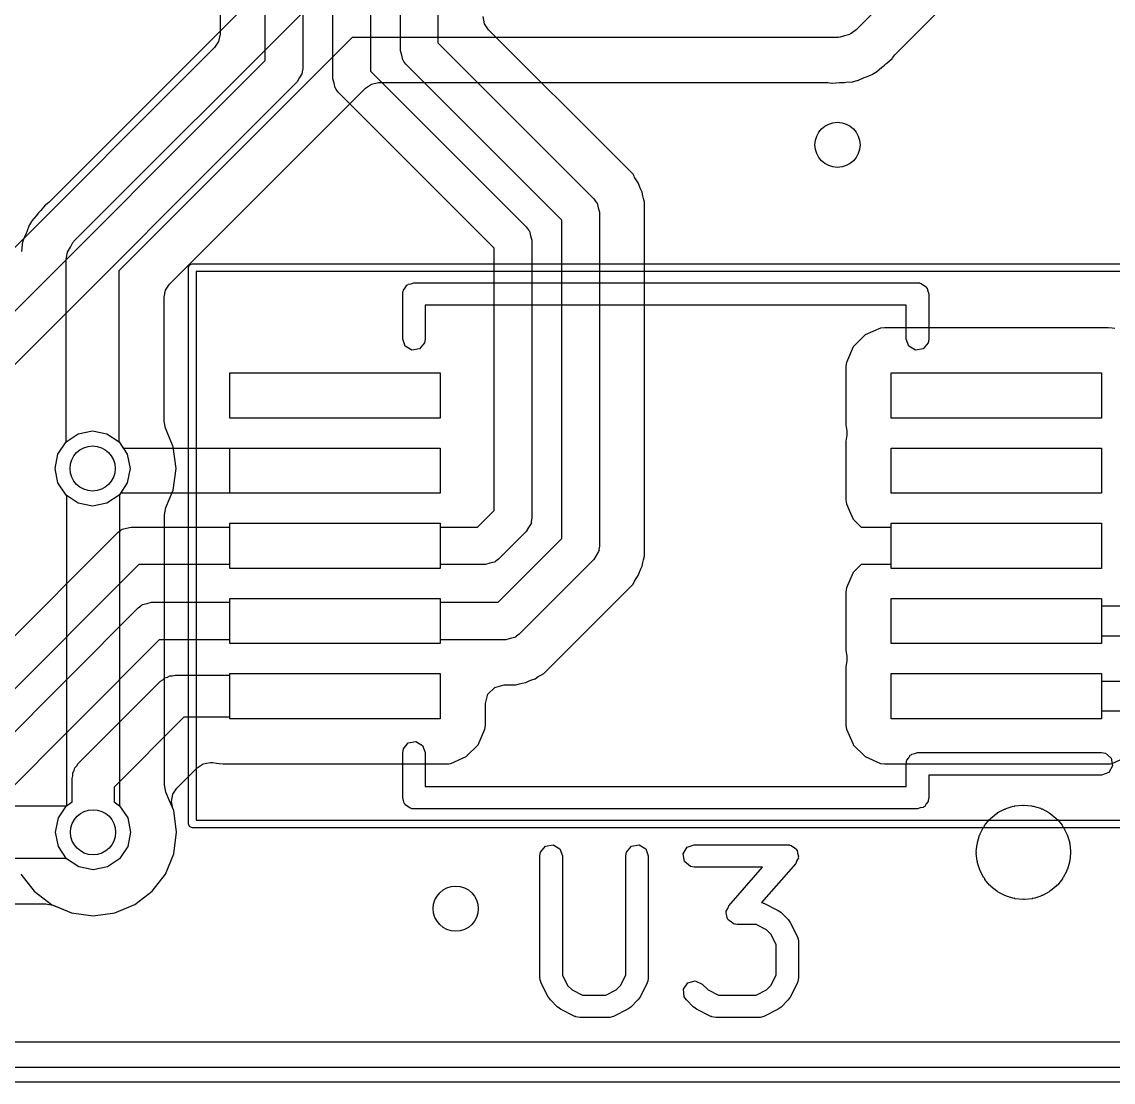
# Model space of a CAD drawing. Extents: x 2.76 to 4.68, y -4.29 to -3.
# Drawn here: x 4.0263 to 4.3122, y -4.2854 to -4.0078 of the extents above; entities that cross this region are included whole.
import ezdxf

# ---------------------------------------------------------------- set-up
doc = ezdxf.new("R2010")
doc.units = 0
doc.header["$MEASUREMENT"] = 0
doc.layers.add('BLACK', color=7, linetype='CONTINUOUS')

msp = doc.modelspace()

# ---------------------------------------------------------------- linework, layer by layer
at = {"layer": 'BLACK', "linetype": 'CONTINUOUS'}
for p, q in [((4.12551, -4.01538), (4.12551, -3.38742)), ((4.13535, -3.38538), (4.13535, -4.01334)), ((4.11764, -3.44772), (4.11764, -4.02068)), ((4.1078, -4.02272), (4.1078, -3.44976)), ((4.09992, -3.67), (4.09992, -4.02)), ((4.09008, -4.01796), (4.09008, -3.67204)), ((4.07825, -3.85463), (4.07825, -4.01104)), ((4.27487, -3.97987), (4.24487, -4.00987)), ((4.25503, -4.01644), (4.28144, -3.99003)), ((4.09497, -3.99356), (4.03343, -4.05509)), ((4.04, -4.06525), (4.10513, -4.00013)), ((4.14756, -4.00829), (4.14719, -4.00642)), ((4.14861, -4.00987), (4.14756, -4.00829)), ((4.18269, -4.04394), (4.14861, -4.00987)), ((4.24336, -4.01096), (4.2432, -4.0111)), ((4.24356, -4.0109), (4.24336, -4.01096)), ((4.24487, -4.00987), (4.24356, -4.0109)), ((4.11285, -4.01189), (4.05176, -4.07298)), ((4.07788, -4.01291), (4.07682, -4.01449)), ((4.07825, -4.01104), (4.07788, -4.01291)), ((4.24, -4.01189), (4.11285, -4.01189)), ((4.13535, -4.01334), (4.1762, -4.05418)), ((4.24021, -4.01184), (4.24, -4.01189)), ((4.24042, -4.01188), (4.24021, -4.01184)), ((4.2418, -4.01145), (4.24042, -4.01188)), ((4.2432, -4.0111), (4.2418, -4.01145)), ((4.07682, -4.01449), (3.98094, -4.11037)), ((4.12585, -4.01655), (4.12551, -4.01538)), ((4.12611, -4.01774), (4.12585, -4.01655)), ((4.25438, -4.01726), (4.25503, -4.01644)), ((3.96346, -4.14458), (4.09008, -4.01796)), ((4.12626, -4.01794), (4.12611, -4.01774)), ((4.12629, -4.01804), (4.12626, -4.01794)), ((4.12643, -4.01815), (4.12629, -4.01804)), ((4.12695, -4.01886), (4.12643, -4.01815)), ((4.1678, -4.0597), (4.12695, -4.01886)), ((4.25162, -4.0197), (4.25189, -4.01948)), ((4.25189, -4.01948), (4.25229, -4.01918)), ((4.25229, -4.01918), (4.25264, -4.01883)), ((4.25229, -4.01918), (4.25229, -4.01918)), ((4.25264, -4.01883), (4.2529, -4.0186)), ((4.2529, -4.0186), (4.25429, -4.01739)), ((4.25429, -4.01739), (4.25438, -4.01726)), ((4.25429, -4.01739), (4.25429, -4.01739)), ((4.25429, -4.01739), (4.25429, -4.01739)), ((4.09972, -4.02139), (4.09906, -4.02241)), ((4.09976, -4.02114), (4.09972, -4.02139)), ((4.09981, -4.02105), (4.09976, -4.02114)), ((4.09992, -4.02), (4.0998, -4.02087)), ((4.0998, -4.02087), (4.09981, -4.02105)), ((4.11764, -4.02068), (4.15848, -4.06152)), ((4.24533, -4.02315), (4.24701, -4.02238)), ((4.24701, -4.02238), (4.24733, -4.02225)), ((4.24733, -4.02225), (4.24906, -4.0216)), ((4.24906, -4.0216), (4.24919, -4.02151)), ((4.24919, -4.02151), (4.25008, -4.02097)), ((4.25008, -4.02097), (4.25023, -4.02091)), ((4.25023, -4.02091), (4.25162, -4.0197)), ((4.09848, -4.02348), (3.96848, -4.15348)), ((4.06502, -4.07645), (4.11632, -4.02515)), ((4.09906, -4.02241), (4.09848, -4.02348)), ((4.10814, -4.02388), (4.1078, -4.02272)), ((4.1084, -4.02508), (4.10814, -4.02388)), ((4.10855, -4.02527), (4.1084, -4.02508)), ((4.11632, -4.02515), (4.11791, -4.02409)), ((4.11791, -4.02409), (4.11978, -4.02372)), ((4.11978, -4.02372), (4.23746, -4.02372)), ((4.23746, -4.02372), (4.2385, -4.02383)), ((4.2385, -4.02383), (4.23865, -4.02386)), ((4.23865, -4.02386), (4.2405, -4.02373)), ((4.2405, -4.02373), (4.24084, -4.02372)), ((4.24084, -4.02372), (4.24134, -4.02372)), ((4.24134, -4.02372), (4.24183, -4.02365)), ((4.24183, -4.02365), (4.24218, -4.02361)), ((4.24218, -4.02361), (4.24402, -4.02348)), ((4.24402, -4.02348), (4.24411, -4.02345)), ((4.24411, -4.02345), (4.24416, -4.02343)), ((4.24416, -4.02343), (4.24518, -4.02317)), ((4.24518, -4.02317), (4.24533, -4.02315)), ((4.10858, -4.02538), (4.10855, -4.02527)), ((4.10871, -4.02549), (4.10858, -4.02538)), ((4.10924, -4.0262), (4.10871, -4.02549)), ((4.15008, -4.06704), (4.10924, -4.0262)), ((4.18644, -4.04769), (4.18269, -4.04394)), ((4.1867, -4.04821), (4.18644, -4.04769)), ((4.18687, -4.04854), (4.1867, -4.04821)), ((4.18727, -4.04919), (4.18687, -4.04854)), ((4.18783, -4.04996), (4.18727, -4.04919)), ((4.18812, -4.05087), (4.18783, -4.04996)), ((4.18783, -4.04996), (4.18783, -4.04996)), ((4.18842, -4.05157), (4.18812, -4.05087)), ((4.18885, -4.05242), (4.18842, -4.05157)), ((4.189, -4.05336), (4.18885, -4.05242)), ((4.18917, -4.0541), (4.189, -4.05336)), ((4.03249, -4.05583), (4.03128, -4.05723)), ((4.03262, -4.05575), (4.03249, -4.05583)), ((4.03343, -4.05509), (4.03262, -4.05575)), ((4.1762, -4.05418), (4.17672, -4.05489)), ((4.17672, -4.05489), (4.17686, -4.055)), ((4.17686, -4.055), (4.17689, -4.0551)), ((4.17689, -4.0551), (4.17704, -4.0553)), ((4.17704, -4.0553), (4.17729, -4.05649)), ((4.17729, -4.05649), (4.17764, -4.05766)), ((4.18947, -4.05501), (4.18917, -4.0541)), ((4.18947, -4.05634), (4.18947, -4.05501)), ((4.18947, -4.14244), (4.18947, -4.05634)), ((4.03017, -4.0585), (4.02896, -4.0599)), ((4.03039, -4.05823), (4.03017, -4.0585)), ((4.03069, -4.05783), (4.03039, -4.05823)), ((4.03104, -4.05748), (4.03069, -4.05783)), ((4.03128, -4.05723), (4.03104, -4.05748)), ((4.17764, -4.05766), (4.17764, -4.14509)), ((4.02827, -4.06106), (4.02763, -4.06279)), ((4.02837, -4.06094), (4.02827, -4.06106)), ((4.0289, -4.06004), (4.02837, -4.06094)), ((4.02896, -4.0599), (4.0289, -4.06004)), ((4.15848, -4.06152), (4.15901, -4.06222)), ((4.15901, -4.06222), (4.15914, -4.06234)), ((4.15914, -4.06234), (4.15917, -4.06244)), ((4.1678, -4.14306), (4.1678, -4.0597)), ((4.02671, -4.06495), (4.02645, -4.06596)), ((4.02673, -4.0648), (4.02671, -4.06495)), ((4.0275, -4.06312), (4.02673, -4.0648)), ((4.02763, -4.06279), (4.0275, -4.06312)), ((4.03989, -4.06544), (4.04, -4.06525)), ((4.15917, -4.06244), (4.15932, -4.06264)), ((4.15932, -4.06264), (4.15958, -4.06383)), ((4.15958, -4.06383), (4.15992, -4.065)), ((4.15992, -4.065), (4.15992, -4.13776)), ((4.02639, -4.06611), (4.02626, -4.06795)), ((4.02645, -4.06596), (4.02639, -4.06611)), ((4.03828, -4.06829), (4.0383, -4.06808)), ((4.0383, -4.06808), (4.03905, -4.06684)), ((4.03905, -4.06684), (4.03972, -4.06556)), ((4.03972, -4.06556), (4.03989, -4.06544)), ((4.15008, -4.13572), (4.15008, -4.06704)), ((4.03798, -4.07013), (4.03818, -4.06848)), ((4.03798, -4.11774), (4.03798, -4.07013)), ((4.03818, -4.06848), (4.03828, -4.06829)), ((4.05176, -4.07298), (4.05176, -4.11774)), ((4.07, -4.07217), (4.07029, -4.07147)), ((4.07, -4.21783), (4.07, -4.07217)), ((4.07029, -4.07147), (4.07098, -4.07118)), ((4.07098, -4.07118), (4.31902, -4.07118)), ((4.07197, -4.07315), (4.07197, -4.21685)), ((4.31803, -4.07315), (4.07197, -4.07315)), ((4.06397, -4.07803), (4.06502, -4.07645)), ((4.12716, -4.07679), (4.12741, -4.0767)), ((4.12741, -4.0767), (4.12758, -4.0765)), ((4.12758, -4.0765), (4.12833, -4.07636)), ((4.12833, -4.07636), (4.12906, -4.0761)), ((4.12906, -4.0761), (4.26094, -4.0761)), ((4.26094, -4.0761), (4.26133, -4.07617)), ((4.26133, -4.07617), (4.26146, -4.07615)), ((4.26146, -4.07615), (4.26157, -4.07621)), ((4.26157, -4.07621), (4.26195, -4.07628)), ((4.26195, -4.07628), (4.26254, -4.07677)), ((4.06359, -4.0799), (4.06397, -4.07803)), ((4.1261, -4.07906), (4.12617, -4.07867)), ((4.1261, -4.09087), (4.1261, -4.07906)), ((4.12615, -4.07854), (4.12621, -4.07843)), ((4.12617, -4.07867), (4.12615, -4.07854)), ((4.12621, -4.07843), (4.12628, -4.07805)), ((4.12628, -4.07805), (4.12677, -4.07746)), ((4.12677, -4.07746), (4.12716, -4.07679)), ((4.26254, -4.07677), (4.26321, -4.07716)), ((4.26321, -4.07716), (4.2633, -4.07741)), ((4.2633, -4.07741), (4.2635, -4.07758)), ((4.2635, -4.07758), (4.26364, -4.07833)), ((4.26364, -4.07833), (4.2639, -4.07906)), ((4.2639, -4.07906), (4.2639, -4.09087)), ((4.06359, -4.11234), (4.06359, -4.0799)), ((4.25799, -4.08201), (4.13201, -4.08201)), ((4.13201, -4.08201), (4.13201, -4.09087)), ((4.25799, -4.09087), (4.25799, -4.08201)), ((4.2513, -4.08801), (4.24725, -4.0898)), ((4.25229, -4.08789), (4.2513, -4.08801)), ((4.31094, -4.08789), (4.25229, -4.08789)), ((4.31193, -4.08801), (4.31094, -4.08789)), ((4.31094, -4.08789), (4.31094, -4.08789)), ((4.31266, -4.08809), (4.31193, -4.08801)), ((4.12679, -4.09276), (4.1261, -4.09087)), ((4.13201, -4.09087), (4.13183, -4.09188)), ((4.24725, -4.0898), (4.24413, -4.09292)), ((4.25868, -4.09276), (4.25799, -4.09087)), ((4.2639, -4.09087), (4.26372, -4.09188)), ((4.12854, -4.09377), (4.12679, -4.09276)), ((4.13053, -4.09342), (4.12854, -4.09377)), ((4.13183, -4.09188), (4.13053, -4.09342)), ((4.24413, -4.09292), (4.24234, -4.09697)), ((4.26043, -4.09377), (4.25868, -4.09276)), ((4.26242, -4.09342), (4.26043, -4.09377)), ((4.26372, -4.09188), (4.26242, -4.09342)), ((4.24234, -4.09697), (4.24222, -4.09796)), ((4.24222, -4.09796), (4.24222, -4.1133)), ((4.08083, -4.11154), (4.08083, -4.09972)), ((4.08083, -4.09972), (4.13594, -4.09972)), ((4.08083, -4.11154), (4.08083, -4.09972)), ((4.08083, -4.09972), (4.13594, -4.09972)), ((4.08083, -4.11154), (4.08083, -4.09972)), ((4.08083, -4.09972), (4.13594, -4.09972)), ((4.13594, -4.09972), (4.13594, -4.11154)), ((4.13594, -4.09972), (4.13594, -4.11154)), ((4.13594, -4.09972), (4.13594, -4.11154)), ((4.25406, -4.11154), (4.25406, -4.09972)), ((4.25406, -4.09972), (4.30917, -4.09972)), ((4.25406, -4.11154), (4.25406, -4.09972)), ((4.25406, -4.09972), (4.30917, -4.09972)), ((4.25406, -4.11154), (4.25406, -4.09972)), ((4.25406, -4.09972), (4.30917, -4.09972)), ((4.30917, -4.09972), (4.30917, -4.11154)), ((4.30917, -4.09972), (4.30917, -4.11154)), ((4.30917, -4.09972), (4.30917, -4.11154)), ((4.06397, -4.1142), (4.06359, -4.11234)), ((4.13594, -4.11154), (4.08083, -4.11154)), ((4.13594, -4.11154), (4.08083, -4.11154)), ((4.13594, -4.11154), (4.08083, -4.11154)), ((4.24222, -4.1133), (4.24241, -4.11491)), ((4.30917, -4.11154), (4.25406, -4.11154)), ((4.30917, -4.11154), (4.25406, -4.11154)), ((4.30917, -4.11154), (4.25406, -4.11154)), ((4.03791, -4.11779), (4.04111, -4.11565)), ((4.04111, -4.11565), (4.04487, -4.11491)), ((4.04487, -4.11491), (4.04864, -4.11565)), ((4.04864, -4.11565), (4.05183, -4.11779)), ((4.0642, -4.11477), (4.06397, -4.1142)), ((4.06599, -4.11909), (4.0642, -4.11477)), ((4.24241, -4.11604), (4.24222, -4.11764)), ((4.24241, -4.11491), (4.24241, -4.11604)), ((4.03578, -4.12098), (4.03791, -4.11779)), ((4.03578, -4.12098), (4.03791, -4.11779)), ((4.03791, -4.11779), (4.03798, -4.11774)), ((4.05176, -4.11774), (4.05183, -4.11779)), ((4.05183, -4.11779), (4.05292, -4.11941)), ((4.05183, -4.11779), (4.05397, -4.12098)), ((4.05292, -4.11941), (4.10839, -4.11941)), ((4.06673, -4.12475), (4.06599, -4.11909)), ((4.08083, -4.13122), (4.08083, -4.11941)), ((4.08083, -4.11941), (4.13594, -4.11941)), ((4.08083, -4.13122), (4.08083, -4.11941)), ((4.08083, -4.11941), (4.13594, -4.11941)), ((4.10839, -4.11941), (4.13594, -4.11941)), ((4.13594, -4.11941), (4.13594, -4.13122)), ((4.13594, -4.11941), (4.13594, -4.13122)), ((4.13594, -4.11941), (4.13594, -4.13122)), ((4.24222, -4.11764), (4.24222, -4.13299)), ((4.25406, -4.13122), (4.25406, -4.11941)), ((4.25406, -4.11941), (4.30917, -4.11941)), ((4.25406, -4.13122), (4.25406, -4.11941)), ((4.25406, -4.11941), (4.30917, -4.11941)), ((4.25406, -4.13122), (4.25406, -4.11941)), ((4.25406, -4.11941), (4.30917, -4.11941)), ((4.30917, -4.11941), (4.30917, -4.13122)), ((4.30917, -4.11941), (4.30917, -4.13122)), ((4.30917, -4.11941), (4.30917, -4.13122)), ((4.03503, -4.12475), (4.03578, -4.12098)), ((4.03503, -4.12475), (4.03578, -4.12098)), ((4.05397, -4.12098), (4.05472, -4.12475)), ((4.03578, -4.12851), (4.03503, -4.12475)), ((4.03578, -4.12851), (4.03503, -4.12475)), ((4.05472, -4.12475), (4.05397, -4.12851)), ((4.06599, -4.13041), (4.06673, -4.12475)), ((4.03791, -4.13171), (4.03578, -4.12851)), ((4.03791, -4.13171), (4.03578, -4.12851)), ((4.05397, -4.12851), (4.05189, -4.13162)), ((4.06409, -4.13499), (4.06599, -4.13041)), ((4.04111, -4.13384), (4.03791, -4.13171)), ((4.03811, -4.13184), (4.03791, -4.13171)), ((4.03811, -4.21299), (4.03811, -4.13184)), ((4.04487, -4.13459), (4.04111, -4.13384)), ((4.04864, -4.13384), (4.04487, -4.13459)), ((4.05183, -4.13171), (4.04864, -4.13384)), ((4.05216, -4.13122), (4.05183, -4.13171)), ((4.05189, -4.13162), (4.05189, -4.21299)), ((4.08083, -4.13122), (4.05216, -4.13122)), ((4.10839, -4.13122), (4.08083, -4.13122)), ((4.13594, -4.13122), (4.08083, -4.13122)), ((4.13594, -4.13122), (4.08083, -4.13122)), ((4.13594, -4.13122), (4.10839, -4.13122)), ((4.24222, -4.13299), (4.24234, -4.13398)), ((4.30917, -4.13122), (4.25406, -4.13122)), ((4.30917, -4.13122), (4.25406, -4.13122)), ((4.30917, -4.13122), (4.25406, -4.13122)), ((4.06372, -4.13686), (4.06409, -4.13499)), ((4.14572, -4.14008), (4.15008, -4.13572)), ((4.24234, -4.13398), (4.24234, -4.13398)), ((4.24234, -4.13398), (4.24234, -4.13398)), ((4.24234, -4.13398), (4.24309, -4.13568)), ((4.24309, -4.13568), (4.24413, -4.13802)), ((4.06372, -4.20759), (4.06372, -4.13686)), ((4.08083, -4.14008), (4.08083, -4.13909)), ((4.08083, -4.13909), (4.13594, -4.13909)), ((4.08083, -4.15091), (4.08083, -4.13909)), ((4.08083, -4.13909), (4.13594, -4.13909)), ((4.08083, -4.15091), (4.08083, -4.13909)), ((4.08083, -4.13909), (4.13594, -4.13909)), ((4.13594, -4.13909), (4.13594, -4.14008)), ((4.13594, -4.13909), (4.13594, -4.15091)), ((4.13594, -4.13909), (4.13594, -4.15091)), ((4.15972, -4.13914), (4.15906, -4.14017)), ((4.15976, -4.1389), (4.15972, -4.13914)), ((4.15981, -4.1388), (4.15976, -4.1389)), ((4.15992, -4.13776), (4.1598, -4.13863)), ((4.1598, -4.13863), (4.15981, -4.1388)), ((4.24413, -4.13802), (4.24618, -4.14008)), ((4.25406, -4.14008), (4.25406, -4.13909)), ((4.25406, -4.13909), (4.30917, -4.13909)), ((4.25406, -4.15091), (4.25406, -4.13909)), ((4.25406, -4.13909), (4.30917, -4.13909)), ((4.25406, -4.15091), (4.25406, -4.13909)), ((4.25406, -4.13909), (4.30917, -4.13909)), ((4.30917, -4.13909), (4.30917, -4.15091)), ((4.30917, -4.13909), (4.30917, -4.15091)), ((4.30917, -4.13909), (4.30917, -4.15091)), ((3.97291, -4.22008), (4.05147, -4.14152)), ((4.05147, -4.14152), (4.05217, -4.14099)), ((4.05217, -4.14099), (4.05228, -4.14086)), ((4.05228, -4.14086), (4.05239, -4.14083)), ((4.05239, -4.14083), (4.05259, -4.14068)), ((4.05259, -4.14068), (4.05378, -4.14042)), ((4.05378, -4.14042), (4.05495, -4.14008)), ((4.05495, -4.14008), (4.08083, -4.14008)), ((4.13594, -4.14008), (4.14572, -4.14008)), ((4.15848, -4.14124), (4.15124, -4.14848)), ((4.15906, -4.14017), (4.15848, -4.14124)), ((4.18947, -4.14775), (4.18947, -4.14244)), ((4.24618, -4.14008), (4.25406, -4.14008)), ((4.15109, -4.15976), (4.1678, -4.14306)), ((4.17764, -4.14509), (4.17751, -4.14596)), ((4.17678, -4.14751), (4.1762, -4.14857)), ((4.17744, -4.14648), (4.17678, -4.14751)), ((4.17747, -4.14623), (4.17744, -4.14648)), ((4.17753, -4.14614), (4.17747, -4.14623)), ((4.17751, -4.14596), (4.17753, -4.14614)), ((4.18917, -4.14865), (4.18947, -4.14775)), ((4.05698, -4.14992), (3.97842, -4.22848)), ((4.08083, -4.14992), (4.05698, -4.14992)), ((4.08083, -4.15091), (4.08083, -4.14992)), ((4.13594, -4.15091), (4.08083, -4.15091)), ((4.13594, -4.15091), (4.08083, -4.15091)), ((4.13594, -4.15091), (4.08083, -4.15091)), ((4.14776, -4.14992), (4.13594, -4.14992)), ((4.13594, -4.14992), (4.13594, -4.15091)), ((4.14892, -4.14958), (4.14776, -4.14992)), ((4.15011, -4.14932), (4.14892, -4.14958)), ((4.15031, -4.14917), (4.15011, -4.14932)), ((4.15042, -4.14914), (4.15031, -4.14917)), ((4.15053, -4.14901), (4.15042, -4.14914)), ((4.15124, -4.14848), (4.15053, -4.14901)), ((4.1762, -4.14857), (4.15661, -4.16816)), ((4.18842, -4.15118), (4.18885, -4.15034)), ((4.18885, -4.15034), (4.189, -4.1494)), ((4.189, -4.1494), (4.18917, -4.14865)), ((4.24618, -4.14992), (4.24413, -4.15198)), ((4.25406, -4.14992), (4.24618, -4.14992)), ((4.25406, -4.15091), (4.25406, -4.14992)), ((4.30917, -4.15091), (4.25406, -4.15091)), ((4.30917, -4.15091), (4.25406, -4.15091)), ((4.30917, -4.15091), (4.25406, -4.15091)), ((4.18687, -4.15422), (4.18727, -4.15356)), ((4.18727, -4.15356), (4.18783, -4.15279)), ((4.18783, -4.15279), (4.18812, -4.15189)), ((4.18812, -4.15189), (4.18842, -4.15118)), ((4.24413, -4.15198), (4.24234, -4.15602)), ((4.16685, -4.17465), (4.18549, -4.15601)), ((4.18549, -4.15601), (4.18644, -4.15506)), ((4.18644, -4.15506), (4.18687, -4.15422)), ((4.24234, -4.15602), (4.24222, -4.15701)), ((4.08083, -4.15976), (4.08083, -4.15878)), ((4.08083, -4.15878), (4.13594, -4.15878)), ((4.08083, -4.17059), (4.08083, -4.15878)), ((4.08083, -4.15878), (4.13594, -4.15878)), ((4.08083, -4.17059), (4.08083, -4.15878)), ((4.08083, -4.15878), (4.13594, -4.15878)), ((4.13594, -4.15878), (4.13594, -4.15976)), ((4.13594, -4.15878), (4.13594, -4.17059)), ((4.13594, -4.15878), (4.13594, -4.17059)), ((4.24222, -4.15701), (4.24222, -4.17236)), ((4.25406, -4.17059), (4.25406, -4.15878)), ((4.25406, -4.15878), (4.30917, -4.15878)), ((4.25406, -4.17059), (4.25406, -4.15878)), ((4.25406, -4.15878), (4.30917, -4.15878)), ((4.25406, -4.17059), (4.25406, -4.15878)), ((4.25406, -4.15878), (4.30917, -4.15878)), ((4.30917, -4.15878), (4.30917, -4.16075)), ((4.30917, -4.15878), (4.30917, -4.17059)), ((4.30917, -4.15878), (4.30917, -4.17059)), ((3.97796, -4.24008), (4.05684, -4.16121)), ((4.05684, -4.16121), (4.05754, -4.16068)), ((4.05754, -4.16068), (4.05765, -4.16054)), ((4.05765, -4.16054), (4.05776, -4.16051)), ((4.05776, -4.16051), (4.05796, -4.16037)), ((4.05796, -4.16037), (4.05915, -4.16011)), ((4.05915, -4.16011), (4.06031, -4.15976)), ((4.06031, -4.15976), (4.08083, -4.15976)), ((4.13594, -4.15976), (4.15109, -4.15976)), ((4.30917, -4.16075), (4.31868, -4.16075)), ((4.15661, -4.16816), (4.1559, -4.16869)), ((4.06235, -4.16961), (3.98348, -4.24848)), ((4.08083, -4.16961), (4.06235, -4.16961)), ((4.08083, -4.17059), (4.08083, -4.16961)), ((4.13594, -4.17059), (4.08083, -4.17059)), ((4.13594, -4.17059), (4.08083, -4.17059)), ((4.13594, -4.17059), (4.08083, -4.17059)), ((4.15313, -4.16961), (4.13594, -4.16961)), ((4.13594, -4.16961), (4.13594, -4.17059)), ((4.15429, -4.16926), (4.15313, -4.16961)), ((4.15548, -4.169), (4.15429, -4.16926)), ((4.15568, -4.16886), (4.15548, -4.169)), ((4.15579, -4.16883), (4.15568, -4.16886)), ((4.1559, -4.16869), (4.15579, -4.16883)), ((4.30917, -4.17059), (4.25406, -4.17059)), ((4.30917, -4.17059), (4.25406, -4.17059)), ((4.30917, -4.17059), (4.25406, -4.17059)), ((4.32031, -4.16862), (4.30917, -4.16862)), ((4.30917, -4.16862), (4.30917, -4.17059)), ((4.24222, -4.17236), (4.24241, -4.17397)), ((4.1631, -4.17841), (4.16685, -4.17465)), ((4.16685, -4.17465), (4.16685, -4.17465)), ((4.24241, -4.17509), (4.24222, -4.1767)), ((4.24222, -4.1767), (4.24222, -4.19204)), ((4.24241, -4.17397), (4.24241, -4.17509)), ((4.06325, -4.18011), (4.06376, -4.1796)), ((4.06376, -4.1796), (4.06447, -4.17941)), ((4.06447, -4.17941), (4.06509, -4.17905)), ((4.06509, -4.17905), (4.06582, -4.17905)), ((4.06582, -4.17905), (4.06652, -4.17886)), ((4.06652, -4.17886), (4.08083, -4.17886)), ((4.08083, -4.17886), (4.08083, -4.17846)), ((4.08083, -4.17846), (4.13594, -4.17846)), ((4.08083, -4.19028), (4.08083, -4.17846)), ((4.08083, -4.17846), (4.13594, -4.17846)), ((4.08083, -4.19028), (4.08083, -4.17846)), ((4.08083, -4.17846), (4.13594, -4.17846)), ((4.13594, -4.17846), (4.13594, -4.19028)), ((4.13594, -4.17846), (4.13594, -4.19028)), ((4.13594, -4.17846), (4.13594, -4.19028)), ((4.16083, -4.1798), (4.16159, -4.17924)), ((4.16159, -4.17924), (4.16225, -4.17884)), ((4.16225, -4.17884), (4.1631, -4.17841)), ((4.25406, -4.19028), (4.25406, -4.17846)), ((4.25406, -4.17846), (4.30917, -4.17846)), ((4.25406, -4.19028), (4.25406, -4.17846)), ((4.25406, -4.17846), (4.30917, -4.17846)), ((4.25406, -4.19028), (4.25406, -4.17846)), ((4.25406, -4.17846), (4.30917, -4.17846)), ((4.30917, -4.17846), (4.30917, -4.18043)), ((4.30917, -4.17846), (4.30917, -4.19028)), ((4.30917, -4.17846), (4.30917, -4.19028)), ((4.0411, -4.20199), (4.06262, -4.18047)), ((4.06262, -4.18047), (4.06325, -4.18011)), ((4.14843, -4.18388), (4.15022, -4.18209)), ((4.15022, -4.18209), (4.15266, -4.18144)), ((4.15266, -4.18144), (4.15578, -4.18144)), ((4.15578, -4.18144), (4.15668, -4.18114)), ((4.15578, -4.18144), (4.15578, -4.18144)), ((4.15668, -4.18114), (4.15743, -4.18096)), ((4.15743, -4.18096), (4.15837, -4.18082)), ((4.15837, -4.18082), (4.15921, -4.18038)), ((4.15921, -4.18038), (4.15992, -4.18009)), ((4.15992, -4.18009), (4.16083, -4.1798)), ((4.30917, -4.18043), (4.32774, -4.18043)), ((4.14778, -4.18632), (4.14843, -4.18388)), ((4.14778, -4.19204), (4.14778, -4.18632)), ((4.0688, -4.18988), (4.05051, -4.20817)), ((4.08083, -4.18988), (4.0688, -4.18988)), ((4.08083, -4.19028), (4.08083, -4.18988)), ((4.13594, -4.19028), (4.08083, -4.19028)), ((4.13594, -4.19028), (4.08083, -4.19028)), ((4.13594, -4.19028), (4.08083, -4.19028)), ((4.30917, -4.19028), (4.25406, -4.19028)), ((4.30917, -4.19028), (4.25406, -4.19028)), ((4.30917, -4.19028), (4.25406, -4.19028)), ((4.32937, -4.18831), (4.30917, -4.18831)), ((4.30917, -4.18831), (4.30917, -4.19028)), ((4.14587, -4.19708), (4.14766, -4.19303)), ((4.14766, -4.19303), (4.14778, -4.19204)), ((4.24222, -4.19204), (4.24234, -4.19303)), ((4.24234, -4.19303), (4.24234, -4.19303)), ((4.24234, -4.19303), (4.24234, -4.19303)), ((4.24234, -4.19303), (4.24407, -4.19696)), ((4.12628, -4.19812), (4.12758, -4.19658)), ((4.12758, -4.19658), (4.12957, -4.19623)), ((4.12957, -4.19623), (4.13132, -4.19724)), ((4.1261, -4.19913), (4.12628, -4.19812)), ((4.1261, -4.21094), (4.1261, -4.19913)), ((4.13132, -4.19724), (4.13201, -4.19913)), ((4.13201, -4.19913), (4.13201, -4.20799)), ((4.14275, -4.2002), (4.14587, -4.19708)), ((4.24407, -4.19696), (4.24413, -4.19708)), ((4.24413, -4.19708), (4.24725, -4.2002)), ((4.2593, -4.19973), (4.25947, -4.19953)), ((4.25947, -4.19953), (4.26022, -4.1994)), ((4.26022, -4.1994), (4.26094, -4.19913)), ((4.26094, -4.19913), (4.30917, -4.19913)), ((4.30917, -4.19913), (4.31018, -4.19931)), ((4.31018, -4.19931), (4.31173, -4.20061)), ((4.04074, -4.20262), (4.0411, -4.20199)), ((4.07227, -4.20314), (4.07386, -4.20208)), ((4.07386, -4.20208), (4.07573, -4.20171)), ((4.07573, -4.20171), (4.07641, -4.20171)), ((4.07641, -4.20171), (4.07734, -4.20191)), ((4.07734, -4.20191), (4.07734, -4.20191)), ((4.07734, -4.20191), (4.07807, -4.20199)), ((4.07807, -4.20199), (4.07807, -4.20199)), ((4.07807, -4.20199), (4.07906, -4.20211)), ((4.07906, -4.20211), (4.13771, -4.20211)), ((4.13771, -4.20211), (4.13821, -4.20205)), ((4.13771, -4.20211), (4.13771, -4.20211)), ((4.13821, -4.20205), (4.1387, -4.20199)), ((4.1387, -4.20199), (4.14275, -4.2002)), ((4.24725, -4.2002), (4.24725, -4.2002)), ((4.24725, -4.2002), (4.24725, -4.2002)), ((4.24725, -4.2002), (4.2513, -4.20199)), ((4.2513, -4.20199), (4.25229, -4.20211)), ((4.25229, -4.20211), (4.31094, -4.20211)), ((4.25799, -4.20209), (4.25806, -4.2017)), ((4.25799, -4.20799), (4.25799, -4.20209)), ((4.25804, -4.20157), (4.2581, -4.20146)), ((4.25806, -4.2017), (4.25804, -4.20157)), ((4.2581, -4.20146), (4.25817, -4.20108)), ((4.25817, -4.20108), (4.25866, -4.20049)), ((4.25866, -4.20049), (4.25905, -4.19982)), ((4.25905, -4.19982), (4.2593, -4.19973)), ((4.31094, -4.20211), (4.31143, -4.20205)), ((4.31094, -4.20211), (4.31094, -4.20211)), ((4.31143, -4.20205), (4.31193, -4.20199)), ((4.31173, -4.20061), (4.31208, -4.2026)), ((4.31193, -4.20199), (4.31519, -4.20055)), ((4.03949, -4.20589), (4.03968, -4.20519)), ((4.03968, -4.20446), (4.04004, -4.20384)), ((4.03968, -4.20519), (4.03968, -4.20446)), ((4.04004, -4.20384), (4.04023, -4.20313)), ((4.04023, -4.20313), (4.04074, -4.20262)), ((4.06695, -4.20847), (4.07227, -4.20314)), ((4.30917, -4.20504), (4.2639, -4.20504)), ((4.2639, -4.20504), (4.2639, -4.21094)), ((4.31107, -4.20435), (4.30917, -4.20504)), ((4.31208, -4.2026), (4.31107, -4.20435)), ((4.03949, -4.21207), (4.03949, -4.20589)), ((4.05051, -4.20817), (4.05051, -4.21207)), ((4.06409, -4.20946), (4.06372, -4.20759)), ((4.13201, -4.20799), (4.25799, -4.20799)), ((4.06506, -4.21181), (4.06409, -4.20946)), ((4.06552, -4.21192), (4.06589, -4.21005)), ((4.06589, -4.21005), (4.06695, -4.20847)), ((4.12636, -4.21167), (4.1261, -4.21094)), ((4.2639, -4.21094), (4.26383, -4.21133)), ((3.58701, -4.21311), (4.03799, -4.21311)), ((4.03591, -4.21623), (4.03804, -4.21304)), ((4.03799, -4.21311), (4.03804, -4.21304)), ((4.03804, -4.21304), (4.03949, -4.21207)), ((4.03804, -4.21304), (4.03811, -4.21299)), ((4.05051, -4.21207), (4.05196, -4.21304)), ((4.05189, -4.21299), (4.05196, -4.21304)), ((4.05196, -4.21304), (4.05409, -4.21623)), ((4.05196, -4.21304), (4.05409, -4.21623)), ((4.06612, -4.21434), (4.06506, -4.21181)), ((4.06589, -4.21379), (4.06552, -4.21192)), ((4.06612, -4.21434), (4.06589, -4.21379)), ((4.1265, -4.21242), (4.12636, -4.21167)), ((4.1267, -4.21259), (4.1265, -4.21242)), ((4.12679, -4.21284), (4.1267, -4.21259)), ((4.12746, -4.21323), (4.12679, -4.21284)), ((4.12805, -4.21372), (4.12746, -4.21323)), ((4.12843, -4.21379), (4.12805, -4.21372)), ((4.12854, -4.21385), (4.12843, -4.21379)), ((4.12867, -4.21383), (4.12854, -4.21385)), ((4.12906, -4.2139), (4.12867, -4.21383)), ((4.26094, -4.2139), (4.12906, -4.2139)), ((4.26167, -4.21364), (4.26094, -4.2139)), ((4.26242, -4.2135), (4.26167, -4.21364)), ((4.26259, -4.2133), (4.26242, -4.2135)), ((4.26284, -4.21321), (4.26259, -4.2133)), ((4.26323, -4.21254), (4.26284, -4.21321)), ((4.26372, -4.21195), (4.26323, -4.21254)), ((4.26379, -4.21157), (4.26372, -4.21195)), ((4.26385, -4.21146), (4.26379, -4.21157)), ((4.26383, -4.21133), (4.26385, -4.21146)), ((4.28204, -4.21484), (4.28377, -4.21394)), ((4.28377, -4.21394), (4.28398, -4.21392)), ((4.28398, -4.21392), (4.28415, -4.21378)), ((4.28415, -4.21378), (4.286, -4.21319)), ((4.286, -4.21319), (4.28625, -4.21321)), ((4.28625, -4.21321), (4.28648, -4.21309)), ((4.28648, -4.21309), (4.28845, -4.21289)), ((4.28845, -4.21289), (4.28868, -4.21296)), ((4.28868, -4.21296), (4.28892, -4.21289)), ((4.28892, -4.21289), (4.29085, -4.21309)), ((4.29085, -4.21309), (4.29105, -4.2132)), ((4.29105, -4.2132), (4.29127, -4.21317)), ((4.29127, -4.21317), (4.29316, -4.21372)), ((4.29316, -4.21372), (4.29335, -4.21388)), ((4.29335, -4.21388), (4.2936, -4.2139)), ((4.2936, -4.2139), (4.29533, -4.2148)), ((4.03516, -4.22), (4.03591, -4.21623)), ((4.05409, -4.21623), (4.05484, -4.22)), ((4.05409, -4.21623), (4.05484, -4.22)), ((4.06686, -4.22), (4.06612, -4.21434)), ((4.06686, -4.22), (4.06612, -4.21434)), ((4.27855, -4.21823), (4.27981, -4.2167)), ((4.27981, -4.2167), (4.28001, -4.21659)), ((4.28001, -4.21659), (4.28011, -4.21639)), ((4.28011, -4.21639), (4.28161, -4.21513)), ((4.28161, -4.21513), (4.28187, -4.21505)), ((4.28187, -4.21505), (4.28204, -4.21484)), ((4.29533, -4.2148), (4.29548, -4.21498)), ((4.29548, -4.21498), (4.2957, -4.21505)), ((4.2957, -4.21505), (4.29724, -4.21627)), ((4.29724, -4.21627), (4.29737, -4.2165)), ((4.29737, -4.2165), (4.2976, -4.21662)), ((4.2976, -4.21662), (4.29886, -4.21815)), ((4.07029, -4.21853), (4.07, -4.21783)), ((4.07098, -4.21882), (4.07029, -4.21853)), ((4.31902, -4.21882), (4.07098, -4.21882)), ((4.07197, -4.21685), (4.31803, -4.21685)), ((4.27738, -4.22037), (4.27828, -4.21864)), ((4.27828, -4.21864), (4.27848, -4.21847)), ((4.27848, -4.21847), (4.27855, -4.21823)), ((4.29886, -4.21815), (4.29893, -4.2184)), ((4.29893, -4.2184), (4.29912, -4.21856)), ((4.29912, -4.21856), (4.30003, -4.22029)), ((4.03591, -4.22377), (4.03516, -4.22)), ((4.05484, -4.22), (4.05409, -4.22377)), ((4.05484, -4.22), (4.05409, -4.22377)), ((4.06612, -4.22566), (4.06686, -4.22)), ((4.06612, -4.22566), (4.06686, -4.22)), ((4.27665, -4.22269), (4.2772, -4.2208)), ((4.2772, -4.2208), (4.27735, -4.22061)), ((4.27735, -4.22061), (4.27738, -4.22037)), ((4.30003, -4.22029), (4.30005, -4.2205)), ((4.30005, -4.2205), (4.30019, -4.22067)), ((4.30019, -4.22067), (4.30078, -4.22252)), ((4.30078, -4.22252), (4.30075, -4.22277)), ((4.03804, -4.22696), (4.03591, -4.22377)), ((4.05409, -4.22377), (4.05196, -4.22696)), ((4.05409, -4.22377), (4.05196, -4.22696)), ((4.16205, -4.22621), (4.16223, -4.2252)), ((4.16223, -4.2252), (4.16353, -4.22365)), ((4.16353, -4.22365), (4.16552, -4.2233)), ((4.16552, -4.2233), (4.16727, -4.22431)), ((4.16727, -4.22431), (4.16796, -4.22621)), ((4.18455, -4.22621), (4.18473, -4.2252)), ((4.18473, -4.2252), (4.18602, -4.22365)), ((4.18602, -4.22365), (4.18801, -4.2233)), ((4.18801, -4.2233), (4.18976, -4.22431)), ((4.18976, -4.22431), (4.19045, -4.22621)), ((4.19959, -4.22569), (4.2006, -4.22394)), ((4.2006, -4.22394), (4.2025, -4.22325)), ((4.2025, -4.22325), (4.22687, -4.22325)), ((4.22687, -4.22325), (4.22731, -4.22333)), ((4.22731, -4.22333), (4.22744, -4.22331)), ((4.22744, -4.22331), (4.22755, -4.22337)), ((4.22755, -4.22337), (4.22788, -4.22343)), ((4.22788, -4.22343), (4.22849, -4.22394)), ((4.22849, -4.22394), (4.22917, -4.22435)), ((4.22917, -4.22435), (4.22925, -4.22458)), ((4.22925, -4.22458), (4.22943, -4.22473)), ((4.22943, -4.22473), (4.22957, -4.22551)), ((4.27636, -4.2252), (4.27641, -4.22508)), ((4.27636, -4.22528), (4.27636, -4.2252)), ((4.27641, -4.2254), (4.27636, -4.22528)), ((4.27637, -4.22495), (4.27657, -4.2231)), ((4.27641, -4.22508), (4.27637, -4.22495)), ((4.27657, -4.2231), (4.27668, -4.22291)), ((4.27668, -4.22291), (4.27665, -4.22269)), ((4.30075, -4.22277), (4.30088, -4.223)), ((4.30088, -4.223), (4.30107, -4.22497)), ((4.30107, -4.22497), (4.301, -4.22521)), ((4.301, -4.22521), (4.30107, -4.22544)), ((4.03799, -4.22689), (3.58701, -4.22689)), ((4.03804, -4.22696), (4.03799, -4.22689)), ((4.04123, -4.22909), (4.03804, -4.22696)), ((4.04123, -4.22909), (4.03804, -4.22696)), ((4.05196, -4.22696), (4.04877, -4.22909)), ((4.05196, -4.22696), (4.04877, -4.22909)), ((4.06393, -4.23093), (4.06612, -4.22566)), ((4.06393, -4.23093), (4.06612, -4.22566)), ((4.16205, -4.25808), (4.16205, -4.22621)), ((4.16796, -4.22621), (4.16796, -4.25738)), ((4.18455, -4.25738), (4.18455, -4.22621)), ((4.19045, -4.22621), (4.19045, -4.25808)), ((4.19994, -4.22768), (4.19959, -4.22569)), ((4.20149, -4.22898), (4.19994, -4.22768)), ((4.22909, -4.22815), (4.22014, -4.23839)), ((4.22938, -4.22741), (4.22909, -4.22815)), ((4.22978, -4.22672), (4.22938, -4.22741)), ((4.22957, -4.22551), (4.22982, -4.22627)), ((4.22982, -4.22627), (4.22974, -4.22649)), ((4.22974, -4.22649), (4.22978, -4.22672)), ((4.27637, -4.22552), (4.27641, -4.2254)), ((4.27657, -4.22749), (4.27637, -4.22552)), ((4.27669, -4.22771), (4.27657, -4.22749)), ((4.27667, -4.22797), (4.27669, -4.22771)), ((4.27726, -4.22982), (4.27667, -4.22797)), ((4.30079, -4.22779), (4.30024, -4.22968)), ((4.30088, -4.22737), (4.30077, -4.22757)), ((4.30077, -4.22757), (4.30079, -4.22779)), ((4.30107, -4.22544), (4.30088, -4.22737)), ((4.02607, -4.23093), (4.02954, -4.23546)), ((4.045, -4.22984), (4.04123, -4.22909)), ((4.045, -4.22984), (4.04123, -4.22909)), ((4.04877, -4.22909), (4.045, -4.22984)), ((4.04877, -4.22909), (4.045, -4.22984)), ((4.06046, -4.23546), (4.06393, -4.23093)), ((4.06046, -4.23546), (4.06393, -4.23093)), ((4.2025, -4.22916), (4.20149, -4.22898)), ((4.22036, -4.22916), (4.2025, -4.22916)), ((4.21153, -4.23926), (4.22036, -4.22916)), ((4.27741, -4.23), (4.27726, -4.22982)), ((4.27744, -4.23023), (4.27741, -4.23)), ((4.27838, -4.23196), (4.27744, -4.23023)), ((4.30007, -4.23012), (4.29916, -4.23185)), ((4.30009, -4.22987), (4.30007, -4.23012)), ((4.30024, -4.22968), (4.30009, -4.22987)), ((4.27856, -4.23211), (4.27838, -4.23196)), ((4.27862, -4.23233), (4.27856, -4.23211)), ((4.27984, -4.23382), (4.27862, -4.23233)), ((4.28006, -4.23394), (4.27984, -4.23382)), ((4.28018, -4.23416), (4.28006, -4.23394)), ((4.29745, -4.23389), (4.29732, -4.23414)), ((4.2977, -4.23376), (4.29745, -4.23389)), ((4.29892, -4.23222), (4.2977, -4.23376)), ((4.29898, -4.232), (4.29892, -4.23222)), ((4.29916, -4.23185), (4.29898, -4.232)), ((4.02954, -4.23546), (4.03407, -4.23893)), ((4.05593, -4.23893), (4.06046, -4.23546)), ((4.05593, -4.23893), (4.06046, -4.23546)), ((4.28171, -4.23542), (4.28018, -4.23416)), ((4.28195, -4.23549), (4.28171, -4.23542)), ((4.28212, -4.23568), (4.28195, -4.23549)), ((4.28385, -4.23659), (4.28212, -4.23568)), ((4.28409, -4.23661), (4.28385, -4.23659)), ((4.28428, -4.23676), (4.28409, -4.23661)), ((4.28617, -4.23731), (4.28428, -4.23676)), ((4.2933, -4.23671), (4.29145, -4.2373)), ((4.29348, -4.23655), (4.2933, -4.23671)), ((4.29371, -4.23653), (4.29348, -4.23655)), ((4.29544, -4.23558), (4.29371, -4.23653)), ((4.29558, -4.23542), (4.29544, -4.23558)), ((4.29578, -4.23536), (4.29558, -4.23542)), ((4.29732, -4.23414), (4.29578, -4.23536)), ((3.59241, -4.23872), (4.03259, -4.23872)), ((4.03259, -4.23872), (4.03446, -4.23909)), ((4.03407, -4.23893), (4.03934, -4.24112)), ((4.03446, -4.23909), (4.03681, -4.24006)), ((4.05066, -4.24112), (4.05593, -4.23893)), ((4.05066, -4.24112), (4.05593, -4.23893)), ((4.21124, -4.24), (4.21153, -4.23926)), ((4.22014, -4.23839), (4.22038, -4.23843)), ((4.22038, -4.23843), (4.22052, -4.23854)), ((4.22052, -4.23854), (4.22069, -4.23856)), ((4.22069, -4.23856), (4.22444, -4.24044)), ((4.28639, -4.23729), (4.28617, -4.23731)), ((4.28659, -4.2374), (4.28639, -4.23729)), ((4.28852, -4.23759), (4.28659, -4.2374)), ((4.28876, -4.23752), (4.28852, -4.23759)), ((4.289, -4.23759), (4.28876, -4.23752)), ((4.29096, -4.2374), (4.289, -4.23759)), ((4.29119, -4.23727), (4.29096, -4.2374)), ((4.29145, -4.2373), (4.29119, -4.23727)), ((4.03681, -4.24006), (4.03934, -4.24112)), ((4.03934, -4.24112), (4.045, -4.24186)), ((4.03934, -4.24112), (4.045, -4.24186)), ((4.045, -4.24186), (4.05066, -4.24112)), ((4.045, -4.24186), (4.05066, -4.24112)), ((4.2108, -4.24114), (4.21088, -4.24092)), ((4.21105, -4.2419), (4.2108, -4.24114)), ((4.21084, -4.24069), (4.21124, -4.24)), ((4.21088, -4.24092), (4.21084, -4.24069)), ((4.21119, -4.24268), (4.21105, -4.2419)), ((4.22444, -4.24044), (4.22515, -4.24096)), ((4.22515, -4.24096), (4.22521, -4.24099)), ((4.22521, -4.24099), (4.22708, -4.24287)), ((4.21137, -4.24283), (4.21119, -4.24268)), ((4.21145, -4.24305), (4.21137, -4.24283)), ((4.21213, -4.24347), (4.21145, -4.24305)), ((4.21274, -4.24398), (4.21213, -4.24347)), ((4.21307, -4.24404), (4.21274, -4.24398)), ((4.21317, -4.2441), (4.21307, -4.24404)), ((4.21331, -4.24408), (4.21317, -4.2441)), ((4.21375, -4.24416), (4.21331, -4.24408)), ((4.21867, -4.24416), (4.21375, -4.24416)), ((4.22137, -4.24551), (4.21867, -4.24416)), ((4.22708, -4.24287), (4.22759, -4.24359)), ((4.22759, -4.24359), (4.22764, -4.24363)), ((4.22764, -4.24363), (4.22951, -4.24738)), ((4.22257, -4.2467), (4.22137, -4.24551)), ((4.22392, -4.2494), (4.22257, -4.2467)), ((4.22951, -4.24738), (4.2298, -4.24837)), ((4.22392, -4.25738), (4.22392, -4.2494)), ((4.2298, -4.24837), (4.22976, -4.24854)), ((4.22976, -4.24854), (4.22982, -4.2487)), ((4.22982, -4.2487), (4.22982, -4.25808)), ((4.16211, -4.25824), (4.16205, -4.25808)), ((4.16207, -4.25841), (4.16211, -4.25824)), ((4.16236, -4.2594), (4.16207, -4.25841)), ((4.16424, -4.26315), (4.16236, -4.2594)), ((4.16796, -4.25738), (4.16931, -4.26008)), ((4.1832, -4.26008), (4.18455, -4.25738)), ((4.19014, -4.2594), (4.18827, -4.26315)), ((4.19016, -4.25922), (4.19014, -4.2594)), ((4.19028, -4.25909), (4.19016, -4.25922)), ((4.19045, -4.25808), (4.19028, -4.25909)), ((4.19965, -4.26106), (4.20081, -4.25941)), ((4.20081, -4.25941), (4.20276, -4.25888)), ((4.20276, -4.25888), (4.20459, -4.25974)), ((4.22257, -4.26008), (4.22392, -4.25738)), ((4.22951, -4.2594), (4.22764, -4.26315)), ((4.22953, -4.25922), (4.22951, -4.2594)), ((4.22965, -4.25909), (4.22953, -4.25922)), ((4.22982, -4.25808), (4.22965, -4.25909)), ((4.16931, -4.26008), (4.1705, -4.26127)), ((4.1705, -4.26127), (4.1732, -4.26262)), ((4.1793, -4.26262), (4.182, -4.26127)), ((4.182, -4.26127), (4.1832, -4.26008)), ((4.19982, -4.26307), (4.19965, -4.26106)), ((4.20459, -4.25974), (4.20612, -4.26127)), ((4.20612, -4.26127), (4.20882, -4.26262)), ((4.21867, -4.26262), (4.22137, -4.26127)), ((4.22137, -4.26127), (4.22257, -4.26008)), ((4.16428, -4.26319), (4.16424, -4.26315)), ((4.16479, -4.26391), (4.16428, -4.26319)), ((4.16667, -4.26579), (4.16479, -4.26391)), ((4.1732, -4.26262), (4.1793, -4.26262)), ((4.18771, -4.26391), (4.18584, -4.26579)), ((4.18774, -4.26386), (4.18771, -4.26391)), ((4.18827, -4.26315), (4.18774, -4.26386)), ((4.20041, -4.26391), (4.19982, -4.26307)), ((4.20229, -4.26579), (4.20041, -4.26391)), ((4.20882, -4.26262), (4.21867, -4.26262)), ((4.22708, -4.26391), (4.22521, -4.26579)), ((4.22711, -4.26386), (4.22708, -4.26391)), ((4.22764, -4.26315), (4.22711, -4.26386)), ((4.16672, -4.26582), (4.16667, -4.26579)), ((4.16743, -4.26634), (4.16672, -4.26582)), ((4.17118, -4.26822), (4.16743, -4.26634)), ((4.17136, -4.26824), (4.17118, -4.26822)), ((4.17149, -4.26835), (4.17136, -4.26824)), ((4.18132, -4.26822), (4.18034, -4.26851)), ((4.18507, -4.26634), (4.18132, -4.26822)), ((4.18512, -4.2663), (4.18507, -4.26634)), ((4.18584, -4.26579), (4.18512, -4.2663)), ((4.20234, -4.26582), (4.20229, -4.26579)), ((4.20305, -4.26634), (4.20234, -4.26582)), ((4.2068, -4.26822), (4.20305, -4.26634)), ((4.20698, -4.26824), (4.2068, -4.26822)), ((4.20711, -4.26835), (4.20698, -4.26824)), ((4.22069, -4.26822), (4.21971, -4.26851)), ((4.22444, -4.26634), (4.22069, -4.26822)), ((4.22449, -4.2663), (4.22444, -4.26634)), ((4.22521, -4.26579), (4.22449, -4.2663)), ((4.1725, -4.26853), (4.17149, -4.26835)), ((4.18, -4.26853), (4.1725, -4.26853)), ((4.18017, -4.26847), (4.18, -4.26853)), ((4.18034, -4.26851), (4.18017, -4.26847)), ((4.20812, -4.26853), (4.20711, -4.26835)), ((4.21937, -4.26853), (4.20812, -4.26853)), ((4.21954, -4.26847), (4.21937, -4.26853)), ((4.21971, -4.26851), (4.21954, -4.26847)), ((4.46429, -4.275), (2.96091, -4.275)), ((4.46429, -4.275), (2.96091, -4.275)), ((2.92, -4.2815), (4.50394, -4.2815)), ((4.50394, -4.28543), (2.92, -4.28543))]:
    msp.add_line(p, q, dxfattribs=at)
at = {"layer": 'BLACK'}
for centre in [(4.24, -4.04), (4.24, -4.04), (4.04487, -4.12475), (4.04487, -4.12475), (4.045, -4.22), (4.045, -4.22), (4.14, -4.24), (4.14, -4.24)]:
    msp.add_circle(centre, 0.00591, dxfattribs=at)

doc.saveas('drawing.dxf')
